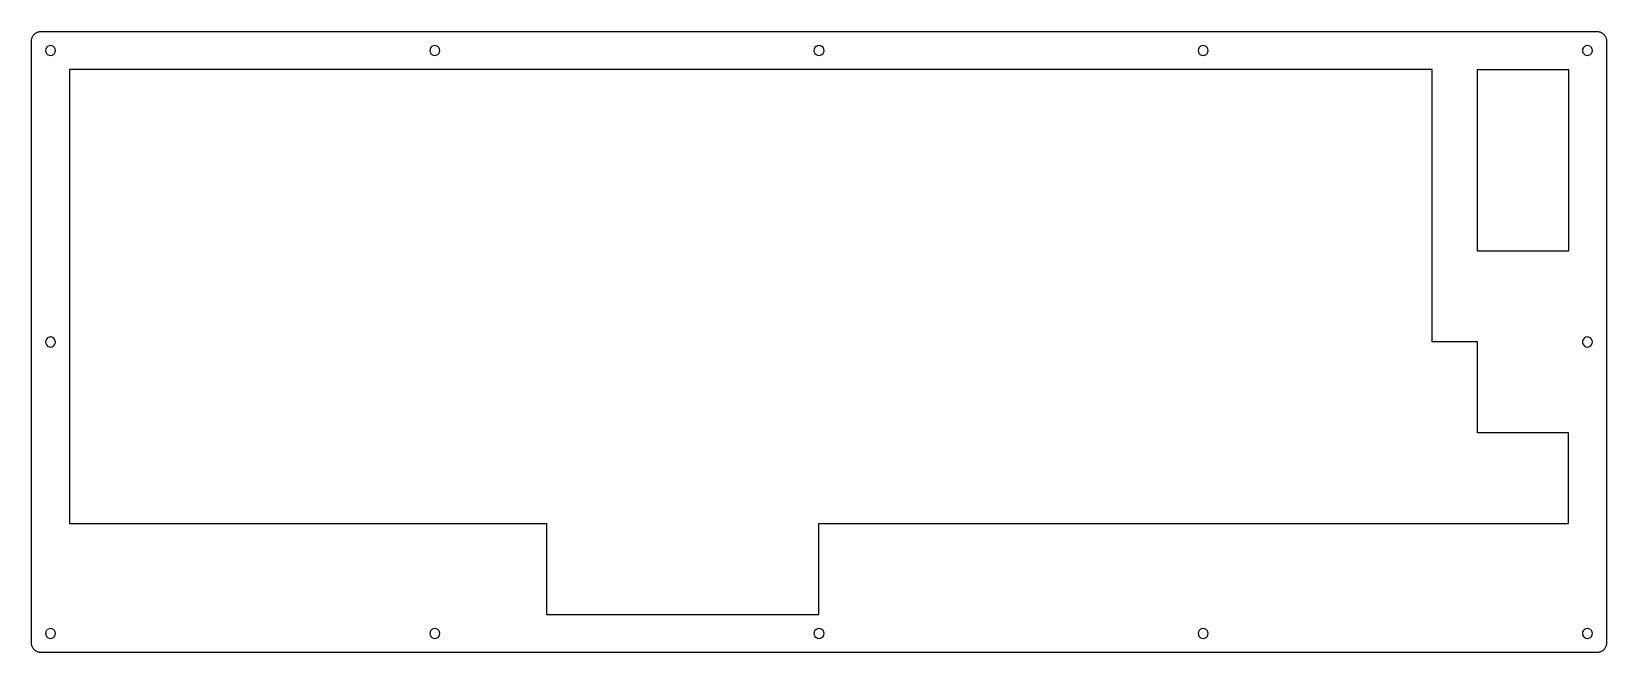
# Model space of a CAD drawing. Extents: x 0 to 330, y 0 to 130.
import ezdxf

# ---------------------------------------------------------------- set-up
doc = ezdxf.new("R2010")
doc.units = 0
doc.layers.get('0').update_dxf_attribs({"linetype": 'CONTINUOUS'})

msp = doc.modelspace()

# ---------------------------------------------------------------- linework, layer by layer
at = {"color": 0}
for p, q in [((0.119889, 128.746), (0.150206, 128.899)), ((0.150206, 128.899), (0.192925, 129.052)), ((0.192925, 129.052), (0.248047, 129.198)), ((0.248047, 129.198), (0.312815, 129.34)), ((0.312815, 129.34), (0.389985, 129.478)), ((0.389985, 129.478), (0.4768, 129.609)), ((0.4768, 129.609), (0.574643, 129.731)), ((0.574643, 129.731), (0.680752, 129.847)), ((0.680752, 129.847), (0.796505, 129.953)), ((0.796505, 129.953), (0.919152, 130.051)), ((0.919152, 130.051), (1.05006, 130.138)), ((1.05006, 130.138), (1.18787, 130.215)), ((1.18787, 130.215), (1.32981, 130.28)), ((1.32981, 130.28), (1.47588, 130.335)), ((1.47588, 130.335), (1.62884, 130.377)), ((1.62884, 130.377), (1.7818, 130.408)), ((1.7818, 130.408), (1.9389, 130.426)), ((1.9389, 130.426), (2.096, 130.433)), ((2.096, 130.433), (328.421, 130.433)), ((328.421, 130.433), (328.578, 130.426)), ((328.578, 130.426), (328.734, 130.408)), ((328.734, 130.408), (328.888, 130.377)), ((328.888, 130.377), (329.04, 130.335)), ((329.04, 130.335), (329.187, 130.28)), ((329.187, 130.28), (329.329, 130.215)), ((329.329, 130.215), (329.466, 130.138)), ((329.466, 130.138), (329.596, 130.051)), ((329.596, 130.051), (329.719, 129.953)), ((329.719, 129.953), (329.835, 129.847)), ((329.835, 129.847), (329.941, 129.731)), ((329.941, 129.731), (330.04, 129.609)), ((330.04, 129.609), (330.127, 129.478)), ((330.127, 129.478), (330.204, 129.34)), ((330.204, 129.34), (330.269, 129.198)), ((330.269, 129.198), (330.324, 129.052)), ((330.324, 129.052), (330.365, 128.899)), ((330.365, 128.899), (330.397, 128.746)), ((0.095085, 128.432), (0.101975, 128.589)), ((0.095085, 2.13183), (0.095085, 128.432)), ((0.101975, 128.589), (0.119889, 128.746)), ((3.09507, 126.758), (3.04546, 126.432)), ((3.04546, 126.432), (3.09507, 126.109)), ((3.24528, 127.05), (3.09507, 126.758)), ((3.09507, 126.109), (3.24528, 125.815)), ((3.47817, 127.283), (3.24528, 127.05)), ((3.24528, 125.815), (3.47817, 125.583)), ((3.77031, 127.433), (3.47817, 127.283)), ((3.47817, 125.583), (3.77031, 125.435)), ((4.09554, 127.482), (3.77031, 127.433)), ((4.41935, 127.433), (4.09554, 127.482)), ((4.7129, 127.283), (4.41935, 127.433)), ((4.41935, 125.435), (4.7129, 125.583)), ((4.94439, 127.05), (4.7129, 127.283)), ((4.7129, 125.583), (4.94439, 125.815)), ((5.09323, 126.758), (4.94439, 127.05)), ((4.94439, 125.815), (5.09323, 126.109)), ((5.14558, 126.432), (5.09323, 126.758)), ((5.09323, 126.109), (5.14558, 126.432)), ((83.6771, 126.758), (83.6263, 126.432)), ((83.6263, 126.432), (83.6771, 126.109)), ((83.8274, 127.05), (83.6771, 126.758)), ((83.6771, 126.109), (83.8274, 125.815)), ((84.0588, 127.283), (83.8274, 127.05)), ((83.8274, 125.815), (84.0588, 125.583)), ((84.3523, 127.433), (84.0588, 127.283)), ((84.0588, 125.583), (84.3523, 125.435)), ((84.6762, 127.482), (84.3523, 127.433)), ((85, 127.433), (84.6762, 127.482)), ((85.2936, 127.283), (85, 127.433)), ((85, 125.435), (85.2936, 125.583)), ((85.5253, 127.05), (85.2936, 127.283)), ((85.2936, 125.583), (85.5253, 125.815)), ((85.6753, 126.758), (85.5253, 127.05)), ((85.5253, 125.815), (85.6753, 126.109)), ((85.7264, 126.432), (85.6753, 126.758)), ((85.6753, 126.109), (85.7264, 126.432)), ((164.259, 126.758), (164.209, 126.432)), ((164.209, 126.432), (164.259, 126.109)), ((164.408, 127.05), (164.259, 126.758)), ((164.259, 126.109), (164.408, 125.815)), ((164.641, 127.283), (164.408, 127.05)), ((164.408, 125.815), (164.641, 125.583)), ((164.933, 127.433), (164.641, 127.283)), ((164.641, 125.583), (164.933, 125.435)), ((165.258, 127.482), (164.933, 127.433)), ((165.582, 127.433), (165.258, 127.482)), ((165.876, 127.283), (165.582, 127.433)), ((165.582, 125.435), (165.876, 125.583)), ((166.107, 127.05), (165.876, 127.283)), ((165.876, 125.583), (166.107, 125.815)), ((166.256, 126.758), (166.107, 127.05)), ((166.107, 125.815), (166.256, 126.109)), ((166.309, 126.432), (166.256, 126.758)), ((166.256, 126.109), (166.309, 126.432)), ((244.84, 126.758), (244.789, 126.432)), ((244.789, 126.432), (244.84, 126.109)), ((244.99, 127.05), (244.84, 126.758)), ((244.84, 126.109), (244.99, 125.815)), ((245.222, 127.283), (244.99, 127.05)), ((244.99, 125.815), (245.222, 125.583)), ((245.515, 127.433), (245.222, 127.283)), ((245.222, 125.583), (245.515, 125.435)), ((245.839, 127.482), (245.515, 127.433)), ((246.163, 127.433), (245.839, 127.482)), ((246.457, 127.283), (246.163, 127.433)), ((246.163, 125.435), (246.457, 125.583)), ((246.688, 127.05), (246.457, 127.283)), ((246.457, 125.583), (246.688, 125.815)), ((246.838, 126.758), (246.688, 127.05)), ((246.688, 125.815), (246.838, 126.109)), ((246.889, 126.432), (246.838, 126.758)), ((246.838, 126.109), (246.889, 126.432)), ((325.422, 126.758), (325.372, 126.432)), ((325.372, 126.432), (325.422, 126.109)), ((325.571, 127.05), (325.422, 126.758)), ((325.422, 126.109), (325.571, 125.815)), ((325.804, 127.283), (325.571, 127.05)), ((325.571, 125.815), (325.804, 125.583)), ((326.096, 127.433), (325.804, 127.283)), ((325.804, 125.583), (326.096, 125.435)), ((326.421, 127.482), (326.096, 127.433)), ((326.745, 127.433), (326.421, 127.482)), ((327.039, 127.283), (326.745, 127.433)), ((326.745, 125.435), (327.039, 125.583)), ((327.27, 127.05), (327.039, 127.283)), ((327.039, 125.583), (327.27, 125.815)), ((327.419, 126.758), (327.27, 127.05)), ((327.27, 125.815), (327.419, 126.109)), ((327.472, 126.432), (327.419, 126.758)), ((327.419, 126.109), (327.472, 126.432)), ((330.397, 128.746), (330.415, 128.589)), ((330.415, 128.589), (330.422, 128.432)), ((330.422, 128.432), (330.422, 2.13183)), ((3.77031, 125.435), (4.09554, 125.382)), ((4.09554, 125.382), (4.41935, 125.435)), ((8.09322, 122.435), (8.09322, 103.382)), ((293.846, 122.435), (8.09322, 122.435)), ((84.3523, 125.435), (84.6762, 125.382)), ((84.6762, 125.382), (85, 125.435)), ((164.933, 125.435), (165.258, 125.382)), ((165.258, 125.382), (165.582, 125.435)), ((245.515, 125.435), (245.839, 125.382)), ((245.839, 125.382), (246.163, 125.435)), ((293.846, 65.2833), (293.846, 122.435)), ((303.369, 122.435), (322.421, 122.435)), ((303.369, 84.3319), (303.369, 122.435)), ((322.421, 122.435), (322.421, 84.3319)), ((326.096, 125.435), (326.421, 125.382)), ((326.421, 125.382), (326.745, 125.435)), ((8.09322, 103.382), (8.09459, 103.382)), ((8.09459, 103.382), (8.09459, 84.3333)), ((8.09459, 84.3333), (8.09322, 84.3333)), ((8.09322, 84.3333), (8.09322, 65.2819)), ((322.421, 84.3319), (303.369, 84.3319)), ((3.47817, 66.1307), (3.24528, 65.8992)), ((3.77031, 66.2809), (3.47817, 66.1307)), ((4.09554, 66.3317), (3.77031, 66.2809)), ((4.41935, 66.2809), (4.09554, 66.3317)), ((4.7129, 66.1307), (4.41935, 66.2809)), ((4.94439, 65.8992), (4.7129, 66.1307)), ((325.804, 66.1307), (325.571, 65.8992)), ((326.096, 66.2809), (325.804, 66.1307)), ((326.421, 66.3317), (326.096, 66.2809)), ((326.745, 66.2809), (326.421, 66.3317)), ((327.039, 66.1307), (326.745, 66.2809)), ((327.27, 65.8992), (327.039, 66.1307)), ((3.09507, 65.6057), (3.04546, 65.2819)), ((3.04546, 65.2819), (3.09507, 64.958)), ((3.24528, 65.8992), (3.09507, 65.6057)), ((3.09507, 64.958), (3.24528, 64.6659)), ((3.24528, 64.6659), (3.47817, 64.4331)), ((3.47817, 64.4331), (3.77031, 64.2828)), ((3.77031, 64.2828), (4.09554, 64.2317)), ((4.09554, 64.2317), (4.41935, 64.2828)), ((4.41935, 64.2828), (4.7129, 64.4331)), ((4.7129, 64.4331), (4.94439, 64.6659)), ((5.09323, 65.6057), (4.94439, 65.8992)), ((4.94439, 64.6659), (5.09323, 64.958)), ((5.14558, 65.2819), (5.09323, 65.6057)), ((5.09323, 64.958), (5.14558, 65.2819)), ((8.09322, 65.2819), (8.09459, 65.2819)), ((8.09459, 65.2819), (8.09459, 27.1818)), ((303.371, 65.2833), (293.846, 65.2833)), ((303.371, 46.2333), (303.371, 65.2833)), ((325.422, 65.6057), (325.372, 65.2819)), ((325.372, 65.2819), (325.422, 64.958)), ((325.571, 65.8992), (325.422, 65.6057)), ((325.422, 64.958), (325.571, 64.6659)), ((325.571, 64.6659), (325.804, 64.4331)), ((325.804, 64.4331), (326.096, 64.2828)), ((326.096, 64.2828), (326.421, 64.2317)), ((326.421, 64.2317), (326.745, 64.2828)), ((326.745, 64.2828), (327.039, 64.4331)), ((327.039, 64.4331), (327.27, 64.6659)), ((327.419, 65.6057), (327.27, 65.8992)), ((327.27, 64.6659), (327.419, 64.958)), ((327.472, 65.2819), (327.419, 65.6057)), ((327.419, 64.958), (327.472, 65.2819)), ((322.421, 46.2333), (303.371, 46.2333)), ((322.421, 27.1818), (322.421, 46.2333)), ((8.09459, 27.1818), (108.107, 27.1818)), ((108.107, 27.1818), (108.107, 8.13181)), ((165.258, 8.13181), (165.258, 27.1818)), ((165.258, 27.1818), (322.421, 27.1818)), ((108.107, 8.13181), (165.258, 8.13181)), ((3.09507, 4.45657), (3.04546, 4.13135)), ((3.04546, 4.13135), (3.09507, 3.80753)), ((3.24528, 4.74871), (3.09507, 4.45657)), ((3.09507, 3.80753), (3.24528, 3.514)), ((3.47817, 4.98161), (3.24528, 4.74871)), ((3.24528, 3.514), (3.47817, 3.28249)), ((3.77031, 5.13182), (3.47817, 4.98161)), ((4.09554, 5.1828), (3.77031, 5.13182)), ((4.41935, 5.13182), (4.09554, 5.1828)), ((4.7129, 4.98161), (4.41935, 5.13182)), ((4.94439, 4.74871), (4.7129, 4.98161)), ((4.7129, 3.28249), (4.94439, 3.514)), ((5.09323, 4.45657), (4.94439, 4.74871)), ((4.94439, 3.514), (5.09323, 3.80753)), ((5.14558, 4.13135), (5.09323, 4.45657)), ((5.09323, 3.80753), (5.14558, 4.13135)), ((83.6771, 4.45657), (83.6263, 4.13135)), ((83.6263, 4.13135), (83.6771, 3.80753)), ((83.8274, 4.74871), (83.6771, 4.45657)), ((83.6771, 3.80753), (83.8274, 3.514)), ((84.0588, 4.98161), (83.8274, 4.74871)), ((83.8274, 3.514), (84.0588, 3.28249)), ((84.3523, 5.13182), (84.0588, 4.98161)), ((84.6762, 5.1828), (84.3523, 5.13182)), ((85, 5.13182), (84.6762, 5.1828)), ((85.2936, 4.98161), (85, 5.13182)), ((85.5253, 4.74871), (85.2936, 4.98161)), ((85.2936, 3.28249), (85.5253, 3.514)), ((85.6753, 4.45657), (85.5253, 4.74871)), ((85.5253, 3.514), (85.6753, 3.80753)), ((85.7264, 4.13135), (85.6753, 4.45657)), ((85.6753, 3.80753), (85.7264, 4.13135)), ((164.259, 4.45657), (164.209, 4.13135)), ((164.209, 4.13135), (164.259, 3.80753)), ((164.408, 4.74871), (164.259, 4.45657)), ((164.259, 3.80753), (164.408, 3.514)), ((164.641, 4.98161), (164.408, 4.74871)), ((164.408, 3.514), (164.641, 3.28249)), ((164.933, 5.13182), (164.641, 4.98161)), ((165.258, 5.1828), (164.933, 5.13182)), ((165.582, 5.13182), (165.258, 5.1828)), ((165.876, 4.98161), (165.582, 5.13182)), ((166.107, 4.74871), (165.876, 4.98161)), ((165.876, 3.28249), (166.107, 3.514)), ((166.256, 4.45657), (166.107, 4.74871)), ((166.107, 3.514), (166.256, 3.80753)), ((166.309, 4.13135), (166.256, 4.45657)), ((166.256, 3.80753), (166.309, 4.13135)), ((244.84, 4.45657), (244.789, 4.13135)), ((244.789, 4.13135), (244.84, 3.80753)), ((244.99, 4.74871), (244.84, 4.45657)), ((244.84, 3.80753), (244.99, 3.514)), ((245.222, 4.98161), (244.99, 4.74871)), ((244.99, 3.514), (245.222, 3.28249)), ((245.515, 5.13182), (245.222, 4.98161)), ((245.839, 5.1828), (245.515, 5.13182)), ((246.163, 5.13182), (245.839, 5.1828)), ((246.457, 4.98161), (246.163, 5.13182)), ((246.688, 4.74871), (246.457, 4.98161)), ((246.457, 3.28249), (246.688, 3.514)), ((246.838, 4.45657), (246.688, 4.74871)), ((246.688, 3.514), (246.838, 3.80753)), ((246.889, 4.13135), (246.838, 4.45657)), ((246.838, 3.80753), (246.889, 4.13135)), ((325.422, 4.45657), (325.372, 4.13135)), ((325.372, 4.13135), (325.422, 3.80753)), ((325.571, 4.74871), (325.422, 4.45657)), ((325.422, 3.80753), (325.571, 3.514)), ((325.804, 4.98161), (325.571, 4.74871)), ((325.571, 3.514), (325.804, 3.28249)), ((326.096, 5.13182), (325.804, 4.98161)), ((326.421, 5.1828), (326.096, 5.13182)), ((326.745, 5.13182), (326.421, 5.1828)), ((327.039, 4.98161), (326.745, 5.13182)), ((327.27, 4.74871), (327.039, 4.98161)), ((327.039, 3.28249), (327.27, 3.514)), ((327.419, 4.45657), (327.27, 4.74871)), ((327.27, 3.514), (327.419, 3.80753)), ((327.472, 4.13135), (327.419, 4.45657)), ((327.419, 3.80753), (327.472, 4.13135)), ((0.101975, 1.97473), (0.095085, 2.13183)), ((0.119889, 1.81901), (0.101975, 1.97473)), ((0.150206, 1.66467), (0.119889, 1.81901)), ((0.192925, 1.51309), (0.150206, 1.66467)), ((0.248047, 1.36563), (0.192925, 1.51309)), ((0.312815, 1.2237), (0.248047, 1.36563)), ((0.389985, 1.08727), (0.312815, 1.2237)), ((0.4768, 0.956359), (0.389985, 1.08727)), ((0.574643, 0.833713), (0.4768, 0.956359)), ((0.680752, 0.717959), (0.574643, 0.833713)), ((0.796505, 0.611851), (0.680752, 0.717959)), ((0.919152, 0.512632), (0.796505, 0.611851)), ((1.05006, 0.425813), (0.919152, 0.512632)), ((1.18787, 0.348644), (1.05006, 0.425813)), ((1.32981, 0.283876), (1.18787, 0.348644)), ((1.47588, 0.228755), (1.32981, 0.283876)), ((1.62884, 0.187413), (1.47588, 0.228755)), ((1.7818, 0.155718), (1.62884, 0.187413)), ((1.9389, 0.137804), (1.7818, 0.155718)), ((2.096, 0.130914), (1.9389, 0.137804)), ((328.421, 0.130914), (2.096, 0.130914)), ((3.47817, 3.28249), (3.77031, 3.13366)), ((3.77031, 3.13366), (4.09554, 3.0813)), ((4.09554, 3.0813), (4.41935, 3.13366)), ((4.41935, 3.13366), (4.7129, 3.28249)), ((84.0588, 3.28249), (84.3523, 3.13366)), ((84.3523, 3.13366), (84.6762, 3.0813)), ((84.6762, 3.0813), (85, 3.13366)), ((85, 3.13366), (85.2936, 3.28249)), ((164.641, 3.28249), (164.933, 3.13366)), ((164.933, 3.13366), (165.258, 3.0813)), ((165.258, 3.0813), (165.582, 3.13366)), ((165.582, 3.13366), (165.876, 3.28249)), ((245.222, 3.28249), (245.515, 3.13366)), ((245.515, 3.13366), (245.839, 3.0813)), ((245.839, 3.0813), (246.163, 3.13366)), ((246.163, 3.13366), (246.457, 3.28249)), ((325.804, 3.28249), (326.096, 3.13366)), ((326.096, 3.13366), (326.421, 3.0813)), ((326.421, 3.0813), (326.745, 3.13366)), ((326.745, 3.13366), (327.039, 3.28249)), ((328.578, 0.137804), (328.421, 0.130914)), ((328.734, 0.155718), (328.578, 0.137804)), ((328.888, 0.187413), (328.734, 0.155718)), ((329.04, 0.228755), (328.888, 0.187413)), ((329.187, 0.283876), (329.04, 0.228755)), ((329.329, 0.348644), (329.187, 0.283876)), ((329.466, 0.425813), (329.329, 0.348644)), ((329.596, 0.512632), (329.466, 0.425813)), ((329.719, 0.611851), (329.596, 0.512632)), ((329.835, 0.717959), (329.719, 0.611851)), ((329.941, 0.833713), (329.835, 0.717959)), ((330.04, 0.956359), (329.941, 0.833713)), ((330.127, 1.08727), (330.04, 0.956359)), ((330.204, 1.2237), (330.127, 1.08727)), ((330.269, 1.36563), (330.204, 1.2237)), ((330.324, 1.51309), (330.269, 1.36563)), ((330.365, 1.66467), (330.324, 1.51309)), ((330.397, 1.81901), (330.365, 1.66467)), ((330.415, 1.97473), (330.397, 1.81901)), ((330.422, 2.13183), (330.415, 1.97473))]:
    msp.add_line(p, q, dxfattribs=at)

doc.saveas('drawing.dxf')
